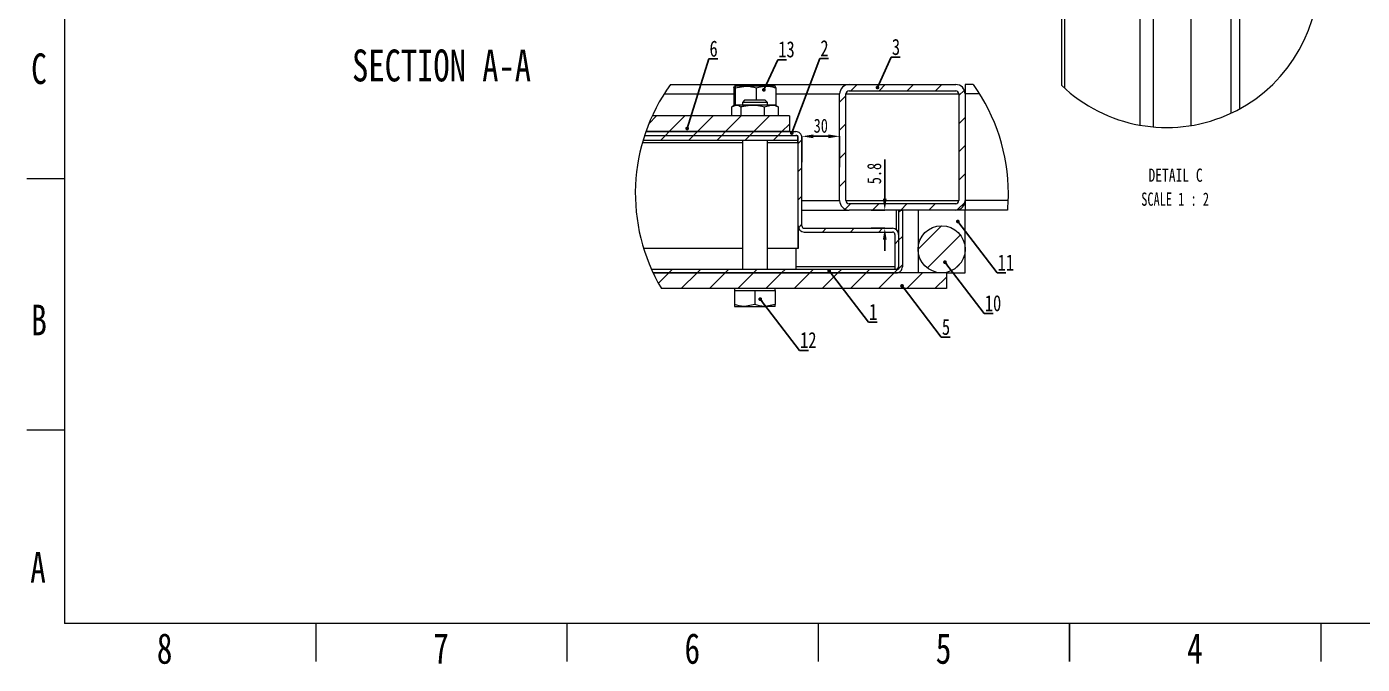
# Model space of a CAD drawing. Header units: millimetres. Extents: x 1498 to 4821, y -76 to 2271.
# Drawn here: x 1498 to 3626, y -76 to 939 of the extents above; entities that cross this region are included whole.
import ezdxf

# ---------------------------------------------------------------- set-up
doc = ezdxf.new("R2010")
doc.units = ezdxf.units.MM
doc.header["$PDSIZE"] = -1
doc.styles.add('SLDTEXTSTYLE0', font='TXT', dxfattribs={"width": 0.75})
doc.styles.add('SLDTEXTSTYLE6', font='TXT', dxfattribs={"width": 0.681818})
doc.dimstyles.new('SLDDIMSTYLE0', dxfattribs={"dimscale": 12, "dimtxt": 1.852083, "dimasz": 1.5, "dimexe": 0, "dimexo": 0.0625, "dimgap": 0.463021, "dimtad": 1, "dimdec": 0, "dimrnd": 1e-09, "dimzin": 12, "dimdsep": 46, "dimtxsty": 'SLDTEXTSTYLE0', "dimcen": 0.09, "dimadec": 0, "dimazin": 3, "dimtfac": 1, "dimtdec": 0, "dimtofl": 0, "dimtmove": 0, "dimatfit": 3, "dimfxl": 1, "dimfrac": 2, "dimtolj": 1, "dimtzin": 12, "dimarcsym": 0})

# ---------------------------------------------------------------- blocks, each defined once
blk = doc.blocks.new('SW_NOTE_11')
at = {"color": 0, "linetype": 'Continuous', "lineweight": 0, "attachment_point": 2}
for s, insert, char_height, style in [('DETAIL C', (5.85, 2.73), 2.117, 'SLDTEXTSTYLE0'), ('SCALE 1 : 2', (5.78, -1.09), 2.1167, 'SLDTEXTSTYLE6')]:
    blk.add_mtext(s, dxfattribs=dict(at, insert=insert, char_height=char_height, style=style))
blk = doc.blocks.new('SW_HATCH_0')
at = {"color": 0, "linetype": 'Continuous', "lineweight": 18}
for p, q in [((0, 0), (1, 1)), ((4.49, 0), (5.49, 1)), ((8.98, 0), (9.98, 1)), ((13.47, 0), (14.47, 1)), ((17.21, -0.75), (18.08, 0.12)), ((-1.79, -1.79), (-0.79, -0.79)), ((-32.18, -5.24), (-30.94, -4)), ((-28.95, -6.5), (-26.45, -4)), ((-24.46, -6.5), (-21.96, -4)), ((-19.97, -6.5), (-17.47, -4)), ((-15.48, -6.5), (-12.98, -4)), ((17.21, -5.24), (18.21, -4.24)), ((-10.99, -6.5), (-9.79, -5.3)), ((-1.79, -6.28), (-0.79, -5.28)), ((-30.3, -7.85), (-29.55, -7.1)), ((-29.55, -7.1), (-28.95, -6.5)), ((-25.81, -7.85), (-25.06, -7.1)), ((-25.06, -7.1), (-24.46, -6.5)), ((-21.32, -7.85), (-20.57, -7.1)), ((-20.57, -7.1), (-19.97, -6.5)), ((-16.83, -7.85), (-16.08, -7.1)), ((-16.08, -7.1), (-15.48, -6.5)), ((-12.34, -7.85), (-11.59, -7.1)), ((-11.59, -7.1), (-10.99, -6.5)), ((-8.39, -8.39), (-7.79, -7.79)), ((-1.79, -10.77), (-0.79, -9.77)), ((17.21, -9.73), (18.21, -8.73)), ((-8.39, -12.88), (-7.79, -12.28)), ((-1.79, -15.26), (-0.79, -14.26)), ((17.21, -14.22), (18.21, -13.22)), ((-8.39, -17.37), (-7.79, -16.77)), ((-0.91, -18.87), (-0.04, -18)), ((3.45, -19), (4.45, -18)), ((7.61, -19.33), (7.94, -19)), ((7.94, -19), (8.94, -18)), ((12.43, -19), (13.43, -18)), ((16.94, -18.98), (18.2, -17.72)), ((-8.34, -21.81), (-7.79, -21.26)), ((-4.54, -22.5), (-3.94, -21.9)), ((-0.05, -22.5), (0.55, -21.9)), ((4.44, -22.5), (5.04, -21.9)), ((7.61, -23.82), (8.21, -23.22)), ((10.71, -25.21), (14.42, -21.5)), ((12.18, -28.23), (17.44, -22.97)), ((7.01, -24.42), (7.61, -23.82)), ((16.51, -28.39), (17.61, -27.29)), ((-30.66, -30.66), (-29, -29)), ((-29, -29), (-28.4, -28.4)), ((-27.01, -31.5), (-24.51, -29)), ((-24.51, -29), (-23.91, -28.4)), ((-22.52, -31.5), (-20.02, -29)), ((-20.02, -29), (-19.42, -28.4)), ((-18.03, -31.5), (-15.53, -29)), ((-15.53, -29), (-14.93, -28.4)), ((-13.54, -31.5), (-11.04, -29)), ((-11.04, -29), (-10.44, -28.4)), ((-9.05, -31.5), (-6.55, -29)), ((-6.55, -29), (-5.95, -28.4)), ((-4.56, -31.5), (-2.06, -29)), ((-2.06, -29), (-1.46, -28.4)), ((-0.07, -31.5), (2.43, -29)), ((2.43, -29), (3.03, -28.4)), ((4.42, -31.5), (6.92, -29)), ((6.92, -29), (8.21, -27.71)), ((7.52, -28.4), (7.61, -28.31)), ((8.91, -31.5), (11.41, -29)), ((13.4, -31.5), (15.21, -29.69))]:
    blk.add_line(p, q, dxfattribs=at)
blk = doc.blocks.new('*D206')
at = {"color": 0, "lineweight": -2, "transparency": 16777216}
for p, q in [((2733, 723.7), (2733, 764.7)), ((2775, 764.7), (2751, 764.7)), ((2793, 715.4), (2793, 764.7))]:
    blk.add_line(p, q, dxfattribs=at)
at = {"color": 0, "transparency": 16777216}
for points in [[(2751, 767.7), (2751, 761.7), (2733, 764.7)], [(2775, 767.7), (2775, 761.7), (2793, 764.7)]]:
    blk.add_solid(points, dxfattribs=at)
at = {"layer": 'Defpoints', "color": 0, "transparency": 16777216}
for p in [(2733, 764.7), (2733, 722.9), (2793, 714.7)]:
    blk.add_point(p, dxfattribs=at)
at = {"color": 0, "transparency": 16777216, "insert": (2763, 781.4), "char_height": 22.23, "attachment_point": 5, "style": 'SLDTEXTSTYLE0'}
blk.add_mtext('\\A1;30', dxfattribs=at)
blk = doc.blocks.new('*D207')
at = {"color": 0, "lineweight": -2, "transparency": 16777216}
for p, q in [((2864.9, 665.2), (2864.9, 727.7)), ((2843, 647.2), (2864.9, 647.2)), ((2843, 618.2), (2864.9, 618.2)), ((2864.9, 600.2), (2864.9, 582.2))]:
    blk.add_line(p, q, dxfattribs=at)
at = {"color": 0, "transparency": 16777216}
for points in [[(2861.9, 665.2), (2867.9, 665.2), (2864.9, 647.2)], [(2861.9, 600.2), (2867.9, 600.2), (2864.9, 618.2)]]:
    blk.add_solid(points, dxfattribs=at)
at = {"layer": 'Defpoints', "color": 0, "transparency": 16777216}
for p in [(2842.2, 647.2), (2864.9, 647.2), (2842.2, 618.2)]:
    blk.add_point(p, dxfattribs=at)
at = {"color": 0, "transparency": 16777216, "insert": (2848.2, 705.4), "char_height": 22.23, "attachment_point": 5, "rotation": 90, "style": 'SLDTEXTSTYLE0'}
blk.add_mtext('\\A1;5.8', dxfattribs=at)

msp = doc.modelspace()

# ---------------------------------------------------------------- linework, layer by layer
at = {"lineweight": 18}
for p, q in [((1557.9, 2206.2), (1557.9, -11.7)), ((3146.7, 1117.5), (3146.7, 845.7)), ((3151.1, 1115), (3151.1, 841.6)), ((3271.3, 1045.6), (3271.3, 782.5)), ((3292.5, 1033.3), (3292.5, 779.6)), ((3352.6, 1029.6), (3352.6, 781.8)), ((3416.5, 992.8), (3416.5, 801.4)), ((3430.2, 992.6), (3430.2, 808.4)), ((2513.3, 832.2), (2624.5, 832.2)), ((2523.4, 847.2), (2808, 847.2)), ((2624.5, 841.8), (2625.6, 844.7)), ((2624.5, 841.8), (2624.5, 813.9)), ((2643.4, 844.7), (2625.6, 844.7)), ((2626.6, 841.8), (2643.4, 844.7)), ((2626.6, 841.8), (2626.6, 814.5)), ((2675.8, 844.7), (2643.4, 844.7)), ((2660.1, 841.8), (2660.1, 822.2)), ((2690.5, 844.7), (2675.8, 844.7)), ((2691.5, 841.8), (2690.5, 844.7)), ((2691.5, 841.8), (2691.5, 813.9)), ((2691.5, 832.2), (2793, 832.2)), ((2793, 662.2), (2793, 832.2)), ((2803, 662.2), (2803, 832.2)), ((2803, 832.2), (2983, 832.2)), ((2808, 847.2), (2978, 847.2)), ((2808, 837.2), (2978, 837.2)), ((2983, 832.2), (2983, 662.2)), ((3006, 847.2), (2993, 847.2)), ((2993, 847.2), (2993, 832.2)), ((2993, 832.2), (2993, 662.2)), ((3016.1, 832.2), (2993, 832.2)), ((2620.8, 811.6), (2628.1, 814.5)), ((2620.8, 811.6), (2620.8, 797.2)), ((2625.5, 814.5), (2622.5, 812.8)), ((2628.1, 814.5), (2625.5, 814.5)), ((2654, 814.5), (2628.1, 814.5)), ((2635.4, 811.6), (2635.4, 797.2)), ((2641.5, 822.2), (2638, 818.7)), ((2638, 818.7), (2638, 814.5)), ((2678, 818.7), (2638, 818.7)), ((2674.6, 822.2), (2641.5, 822.2)), ((2684, 814.5), (2654, 814.5)), ((2672.7, 811.6), (2684, 814.5)), ((2672.7, 811.6), (2672.7, 797.2)), ((2678, 818.7), (2674.6, 822.2)), ((2678, 814.5), (2678, 818.7)), ((2690.5, 814.5), (2684, 814.5)), ((2693.5, 812.8), (2690.5, 814.5)), ((2695.3, 811.6), (2693.3, 812.4)), ((2695.3, 811.6), (2695.3, 797.2)), ((2713, 797.2), (2494.4, 797.2)), ((2713, 797.2), (2713, 772.2)), ((2482.3, 766.2), (2726.5, 766.2)), ((2482.3, 766.2), (2723.3, 766.2)), ((2713, 772.2), (2484.3, 772.2)), ((2484.3, 772.2), (2723.3, 772.2)), ((2726.5, 758.7), (2726.5, 766.2)), ((2478.8, 755), (2638, 755)), ((2479.9, 758.7), (2726.5, 758.7)), ((2638, 758.7), (2638, 553.2)), ((2678, 553.2), (2678, 758.7)), ((2678, 755), (2726.5, 755)), ((2726.5, 755), (2726.5, 758.7)), ((2726.5, 755), (2726.5, 586.2)), ((2727, 755), (2726.5, 755)), ((2727, 621.9), (2727, 762.5)), ((2733, 621.9), (2733, 762.5)), ((2733, 662.2), (2793, 662.2)), ((2803, 662.2), (2983, 662.2)), ((3061.7, 662.2), (2993, 662.2)), ((2993, 662.2), (2993, 647.2)), ((2733, 647.2), (2808, 647.2)), ((2978, 657.2), (2808, 657.2)), ((2978, 647.2), (2808, 647.2)), ((2883.5, 616), (2883.5, 647.2)), ((2887, 647.2), (2887, 556.9)), ((2887, 647.2), (2893, 647.2)), ((2893, 647.2), (2893, 556.9)), ((2918, 647.2), (2918, 547.2)), ((2993, 647.2), (2978, 647.2)), ((2993, 547.2), (2993, 647.2)), ((3060.7, 647.2), (2993, 647.2)), ((2727, 621.9), (2727, 586.2)), ((2736.7, 618.2), (2877.3, 618.2)), ((2736.7, 612.2), (2877.3, 612.2)), ((2881, 608.5), (2881, 553.2)), ((2887, 608.5), (2887, 553.2)), ((2638, 586.2), (2480.7, 586.2)), ((2726.5, 586.2), (2678, 586.2)), ((2723.5, 553.2), (2723.5, 586.2)), ((2727, 586.2), (2726.5, 586.2)), ((2881, 556.9), (2723.5, 556.9)), ((2493.1, 553.2), (2883.3, 553.2)), ((2963, 547.2), (2495.8, 547.2)), ((2495.8, 547.2), (2883.3, 547.2)), ((2881, 553.2), (2887, 553.2)), ((2963, 547.2), (2963, 522.2)), ((2963, 547.2), (2993, 547.2)), ((2963, 522.2), (2509.1, 522.2)), ((2625.5, 522.2), (2625.5, 519.2)), ((2625.5, 519.2), (2625.5, 496.7)), ((2625.5, 519.2), (2641.8, 519.2)), ((2641.8, 519.2), (2658, 519.2)), ((2658, 519.2), (2658, 496.7)), ((2658, 519.2), (2674.3, 519.2)), ((2674.3, 519.2), (2690.5, 519.2)), ((2690.5, 519.2), (2690.5, 522.2)), ((2690.5, 519.2), (2690.5, 496.7)), ((2625.5, 496.7), (2625.5, 493.8)), ((2625.5, 493.8), (2641.8, 493.8)), ((2658, 496.7), (2641.8, 493.8)), ((2641.8, 493.8), (2674.3, 493.8)), ((2690.5, 496.7), (2674.3, 493.8)), ((2690.5, 493.8), (2674.3, 493.8)), ((2690.5, 493.8), (2690.5, 496.7))]:
    msp.add_line(p, q, dxfattribs=at)
at = {"linetype": 'Continuous', "lineweight": 18}
for p, q in [((1557.9, 696.9), (1497.9, 696.9)), ((1557.9, 296.5), (1497.9, 296.5)), ((4760.6, -11.7), (1557.9, -11.7)), ((1958.3, -11.7), (1958.3, -71.8)), ((2358.6, -11.7), (2358.6, -71.8)), ((2758.9, -11.7), (2758.9, -71.8)), ((3159.3, -71.8), (3159.3, -11.7)), ((3159.3, -11.7), (3159.3, -71.8)), ((3559.6, -11.7), (3559.6, -71.8))]:
    msp.add_line(p, q, dxfattribs=at)
at = {"lineweight": 18}
msp.add_circle((2955.5, 584.7), 37.5, dxfattribs=at)
for centre, radius, start, end in [((3314, 1021), 242.3, 226.3466, 360), ((2764.7, 673.7), 297.2, 144.2937, 210.6586), ((2808, 832.2), 15, 89.9996, 180.0006), ((2808, 832.2), 5, 89.9994, 179.9997), ((2978, 832.2), 15, 0.0004, 89.9994), ((2978, 832.2), 5, 0.0003, 89.9988), ((2764.7, 673.7), 297.2, 359.9999, 35.7064), ((2723.3, 762.5), 9.68, 359.9991, 90.0005), ((2723.3, 762.5), 3.68, 359.9992, 90.0002), ((2808, 662.2), 15, 179.9994, 270.0004), ((2808, 662.2), 5, 180.0004, 270.0006), ((2978, 662.2), 5, 270.0011, 359.9996), ((2978, 662.2), 15, 270.0006, 359.9996), ((2764.7, 673.7), 297.2, 354.8756, 0.0001), ((2736.7, 621.9), 9.68, 180.0006, 269.9999), ((2736.7, 621.9), 3.68, 180.0032, 269.9987), ((2877.3, 608.5), 9.68, 0.0005, 89.9999), ((2877.3, 608.5), 3.68, 0.0032, 89.9987), ((2883.3, 556.9), 9.68, 269.9995, 0.001), ((2883.3, 556.9), 3.68, 269.9996, 0.0009)]:
    msp.add_arc(centre, radius, start, end, dxfattribs=at)
for points, knots in [([(2625.6, 844.7), (2625.6, 844.7), (2626.6, 844.5), (2626.6, 843.1), (2626.6, 841.8)], [0, 0, 0, 0, 0.024552, 1, 1, 1, 1]), ([(2643.4, 844.7), (2643.8, 844.7), (2649.4, 844.7), (2655, 843.2), (2660.1, 841.8)], [0, 0, 0, 0, 0.069995, 1, 1, 1, 1]), ([(2660.1, 841.8), (2661.4, 842.2), (2666.5, 843.9), (2671.9, 844.4), (2675.8, 844.7)], [0, 0, 0, 0, 0.259537, 1, 1, 1, 1]), ([(2675.8, 844.7), (2677.2, 844.7), (2682.6, 844.5), (2687.7, 842.9), (2691.5, 841.8)], [0, 0, 0, 0, 0.267178, 1, 1, 1, 1]), ([(2628.1, 814.5), (2628.3, 814.5), (2630.9, 814.5), (2633.2, 813), (2635.4, 811.6)], [0, 0, 0, 0, 0.065846, 1, 1, 1, 1]), ([(2635.4, 811.6), (2637, 812.1), (2643, 813.8), (2649.4, 814.2), (2654, 814.5)], [0, 0, 0, 0, 0.257624, 1, 1, 1, 1]), ([(2654, 814.5), (2655.7, 814.5), (2662, 814.3), (2668.2, 812.8), (2672.7, 811.6)], [0, 0, 0, 0, 0.2685777, 1, 1, 1, 1]), ([(2684, 814.5), (2684.2, 814.5), (2688.1, 814.5), (2691.8, 813), (2695.3, 811.6)], [0, 0, 0, 0, 0.068733, 1, 1, 1, 1]), ([(2641.8, 493.8), (2641.4, 493.8), (2635.9, 493.9), (2630.5, 495.4), (2625.5, 496.7)], [0, 0, 0, 0, 0.069932, 1, 1, 1, 1]), ([(2674.3, 493.8), (2673.9, 493.8), (2668.4, 493.9), (2663, 495.4), (2658, 496.7)], [0, 0, 0, 0, 0.069932, 1, 1, 1, 1])]:
    msp.add_open_spline(points, degree=3, knots=knots, dxfattribs=at)

# ---------------------------------------------------------------- block references
for name, p, xscale, yscale, zscale in [('SW_HATCH_0', (2810.9, 837.2), 9.999999757856136, 9.999999757856136, 9.999999757856136), ('SW_NOTE_11', (3269.7, 686.1), 10, 10, 10)]:
    msp.add_blockref(name, p, dxfattribs=dict(at, xscale=xscale, yscale=yscale, zscale=zscale))

# ---------------------------------------------------------------- texts
at = {"style": 'SLDTEXTSTYLE0', "width": 0.75}
for s, height, p in [('6', 25.7, (2585.7, 891.6)), ('13', 25.65, (2695.2, 890.5)), ('2', 25.7, (2762.3, 892.2)), ('3', 25.7, (2876.2, 894.3)), ('11', 25.65, (3044.8, 550.9)), ('10', 25.65, (3024.3, 486.1)), ('1', 25.7, (2839.9, 472.3)), ('5', 25.7, (2955.9, 448.3)), ('12', 25.65, (2730, 427.3))]:
    msp.add_text(s, height=height, dxfattribs=at).set_placement(p)
at = {"linetype": 'Continuous', "lineweight": 18, "char_height": 48.8, "attachment_point": 2, "style": 'SLDTEXTSTYLE0'}
for s, insert in [('C', (1517.4, 896.8)), ('B', (1517.5, 496.5)), ('A', (1515.9, 102.2)), ('8', (1717.6, -26.8)), ('7', (2157.9, -26.8)), ('6', (2558.3, -26.8)), ('5', (2958.6, -26.8)), ('4', (3359, -26.8))]:
    msp.add_mtext(s, dxfattribs=dict(at, insert=insert))
at = {"color": 0, "linetype": 'Continuous', "lineweight": 0, "insert": (2158.8, 903), "char_height": 50.8, "attachment_point": 2, "style": 'SLDTEXTSTYLE0'}
msp.add_mtext('SECTION A-A', dxfattribs=at)

# ---------------------------------------------------------------- dimensions: what is measured, and where the dimension line sits
dim = msp.add_linear_dim(base=(2733, 764.7), p1=(2793, 714.7), p2=(2733, 722.9), text='30', dimstyle='SLDDIMSTYLE0')
dim.commit()
dim.dimension.update_dxf_attribs({"geometry": '*D206', "text_midpoint": (2763, 781.4)})
dim = msp.add_linear_dim(base=(2864.9, 647.2), p1=(2842.2, 618.2), p2=(2842.2, 647.2), angle=90, text='5.8', dimstyle='SLDDIMSTYLE0')
dim.commit()
dim.dimension.update_dxf_attribs({"geometry": '*D207', "text_midpoint": (2848.2, 705.4)})

# ---------------------------------------------------------------- leaders
for points in [[(2550.1, 777.2), (2584.8, 887.9), (2598.8, 887.9)], [(2672.3, 838.7), (2694.3, 886.8), (2708.3, 886.8)], [(2716.8, 770), (2761.5, 888.5), (2775.5, 888.5)], [(2853.3, 842.4), (2875.3, 890.6), (2889.3, 890.6)], [(2981.3, 629), (3043.9, 547.2), (3057.9, 547.2)], [(2776.4, 550.4), (2839.1, 468.6), (2853, 468.6)], [(2960.8, 564.2), (3023.5, 482.4), (3037.5, 482.4)], [(2892.4, 526.3), (2955, 444.6), (2969, 444.6)], [(2666.5, 505.3), (2729.2, 423.6), (2743.2, 423.6)]]:
    msp.add_leader(points, dimstyle='SLDDIMSTYLE0', override={"dimasz": 0.5, "dimldrblk": 'DOT'})

doc.saveas('drawing.dxf')
